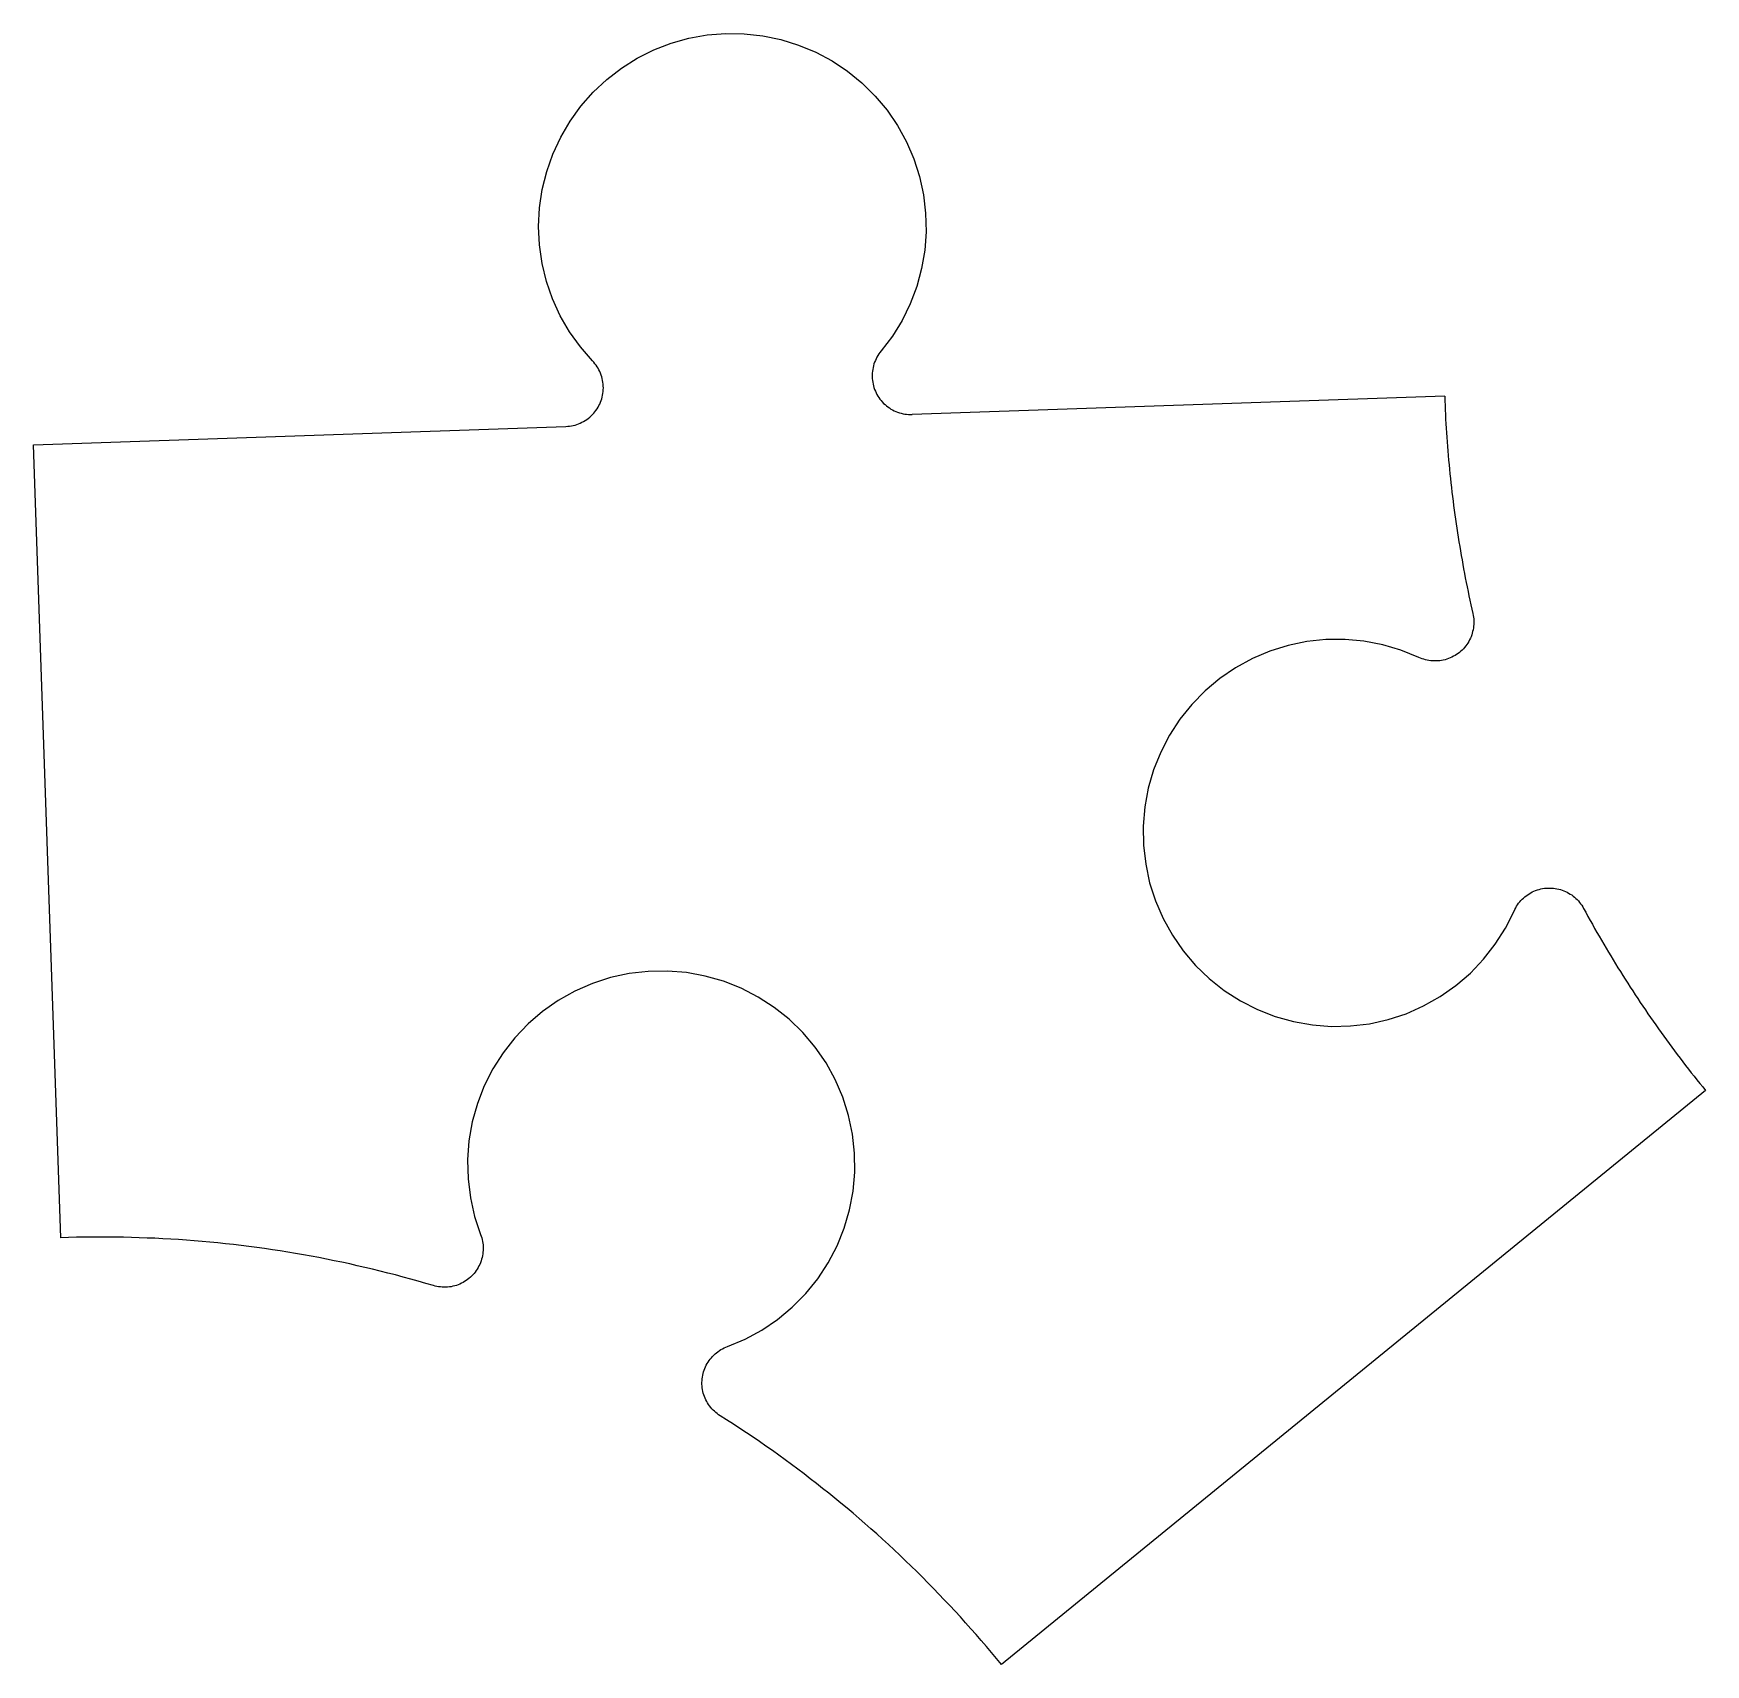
# Model space of a CAD drawing. Header units: metres. Extents: x -82.5 to -65.3, y -59.2 to -42.3.
import ezdxf

# ---------------------------------------------------------------- set-up
doc = ezdxf.new("R2010")
doc.units = ezdxf.units.M

msp = doc.modelspace()

# ---------------------------------------------------------------- linework, layer by layer
at = {"layer": 'Polygon'}
for p, q in [((-76.133, -42.486), (-75.955, -42.417)), ((-75.955, -42.417), (-75.77, -42.365)), ((-75.77, -42.365), (-75.581, -42.331)), ((-75.581, -42.331), (-75.39, -42.315)), ((-75.39, -42.315), (-75.199, -42.318)), ((-75.199, -42.318), (-75.008, -42.339)), ((-75.008, -42.339), (-74.821, -42.378)), ((-74.821, -42.378), (-74.638, -42.435)), ((-74.638, -42.435), (-74.461, -42.509)), ((-76.467, -42.674), (-76.304, -42.572)), ((-76.304, -42.572), (-76.133, -42.486)), ((-74.461, -42.509), (-74.292, -42.6)), ((-74.292, -42.6), (-74.133, -42.706)), ((-76.758, -42.923), (-76.618, -42.791)), ((-76.618, -42.791), (-76.467, -42.674)), ((-74.133, -42.706), (-73.984, -42.827)), ((-76.885, -43.066), (-76.758, -42.923)), ((-73.984, -42.827), (-73.848, -42.962)), ((-73.848, -42.962), (-73.725, -43.109)), ((-76.997, -43.222), (-76.885, -43.066)), ((-73.725, -43.109), (-73.617, -43.267)), ((-77.094, -43.387), (-76.997, -43.222)), ((-73.617, -43.267), (-73.525, -43.435)), ((-77.174, -43.561), (-77.094, -43.387)), ((-73.525, -43.435), (-73.449, -43.611)), ((-77.238, -43.742), (-77.174, -43.561)), ((-73.449, -43.611), (-73.391, -43.794)), ((-77.284, -43.928), (-77.238, -43.742)), ((-73.391, -43.794), (-73.35, -43.981)), ((-77.312, -44.117), (-77.284, -43.928)), ((-73.35, -43.981), (-73.327, -44.171)), ((-77.322, -44.309), (-77.312, -44.117)), ((-73.327, -44.171), (-73.322, -44.363)), ((-77.313, -44.5), (-77.322, -44.309)), ((-73.322, -44.363), (-73.336, -44.554)), ((-77.286, -44.69), (-77.313, -44.5)), ((-77.241, -44.876), (-77.286, -44.69)), ((-73.336, -44.554), (-73.368, -44.743)), ((-77.178, -45.057), (-77.241, -44.876)), ((-73.368, -44.743), (-73.418, -44.928)), ((-77.099, -45.232), (-77.178, -45.057)), ((-73.418, -44.928), (-73.486, -45.107)), ((-73.486, -45.107), (-73.57, -45.279)), ((-77.003, -45.397), (-77.099, -45.232)), ((-76.891, -45.553), (-77.003, -45.397)), ((-73.57, -45.279), (-73.67, -45.443)), ((-76.766, -45.698), (-76.891, -45.553)), ((-73.67, -45.443), (-73.786, -45.595)), ((-76.753, -45.712), (-76.766, -45.698)), ((-76.766, -45.698), (-76.766, -45.698)), ((-76.741, -45.727), (-76.753, -45.712)), ((-76.729, -45.742), (-76.741, -45.727)), ((-76.718, -45.758), (-76.729, -45.742)), ((-73.865, -45.747), (-73.87, -45.766)), ((-73.86, -45.729), (-73.865, -45.747)), ((-73.853, -45.711), (-73.86, -45.729)), ((-73.846, -45.693), (-73.853, -45.711)), ((-73.838, -45.676), (-73.846, -45.693)), ((-73.829, -45.659), (-73.838, -45.676)), ((-73.82, -45.642), (-73.829, -45.659)), ((-73.809, -45.626), (-73.82, -45.642)), ((-73.798, -45.61), (-73.809, -45.626)), ((-73.786, -45.595), (-73.798, -45.61)), ((-73.786, -45.595), (-73.786, -45.595)), ((-76.708, -45.774), (-76.718, -45.758)), ((-76.699, -45.791), (-76.708, -45.774)), ((-76.691, -45.808), (-76.699, -45.791)), ((-76.683, -45.826), (-76.691, -45.808)), ((-76.676, -45.844), (-76.683, -45.826)), ((-76.671, -45.862), (-76.676, -45.844)), ((-76.666, -45.881), (-76.671, -45.862)), ((-76.662, -45.9), (-76.666, -45.881)), ((-76.658, -45.918), (-76.662, -45.9)), ((-76.656, -45.938), (-76.658, -45.918)), ((-73.878, -45.823), (-73.879, -45.842)), ((-73.879, -45.842), (-73.879, -45.861)), ((-73.879, -45.861), (-73.878, -45.88)), ((-73.876, -45.804), (-73.878, -45.823)), ((-73.878, -45.88), (-73.876, -45.899)), ((-73.873, -45.785), (-73.876, -45.804)), ((-73.876, -45.899), (-73.873, -45.918)), ((-73.87, -45.766), (-73.873, -45.785)), ((-73.873, -45.918), (-73.87, -45.937)), ((-76.677, -46.107), (-76.671, -46.089)), ((-76.671, -46.089), (-76.666, -46.071)), ((-76.666, -46.071), (-76.662, -46.052)), ((-76.662, -46.052), (-76.659, -46.033)), ((-76.659, -46.033), (-76.656, -46.014)), ((-76.655, -45.957), (-76.656, -45.938)), ((-76.656, -46.014), (-76.655, -45.995)), ((-76.654, -45.976), (-76.655, -45.957)), ((-76.655, -45.995), (-76.654, -45.976)), ((-73.87, -45.937), (-73.865, -45.956)), ((-73.865, -45.956), (-73.86, -45.974)), ((-73.86, -45.974), (-73.853, -45.992)), ((-73.853, -45.992), (-73.846, -46.01)), ((-73.846, -46.01), (-73.838, -46.027)), ((-73.838, -46.027), (-73.829, -46.045)), ((-73.829, -46.045), (-73.82, -46.061)), ((-73.82, -46.061), (-73.809, -46.077)), ((-73.809, -46.077), (-73.798, -46.093)), ((-73.798, -46.093), (-73.786, -46.108)), ((-67.968, -46.062), (-73.465, -46.252)), ((-67.968, -46.062), (-67.966, -46.11)), ((-76.781, -46.266), (-76.767, -46.253)), ((-76.767, -46.253), (-76.754, -46.239)), ((-76.754, -46.239), (-76.742, -46.224)), ((-76.742, -46.224), (-76.73, -46.209)), ((-76.73, -46.209), (-76.719, -46.193)), ((-76.719, -46.193), (-76.709, -46.177)), ((-76.709, -46.177), (-76.7, -46.16)), ((-76.7, -46.16), (-76.692, -46.143)), ((-76.692, -46.143), (-76.684, -46.125)), ((-76.684, -46.125), (-76.677, -46.107)), ((-73.786, -46.108), (-73.774, -46.122)), ((-73.774, -46.122), (-73.76, -46.136)), ((-73.76, -46.136), (-73.746, -46.149)), ((-73.746, -46.149), (-73.732, -46.162)), ((-73.732, -46.162), (-73.717, -46.173)), ((-73.717, -46.173), (-73.701, -46.184)), ((-73.701, -46.184), (-73.685, -46.195)), ((-73.685, -46.195), (-73.668, -46.204)), ((-73.668, -46.204), (-73.651, -46.213)), ((-73.651, -46.213), (-73.634, -46.221)), ((-73.634, -46.221), (-73.616, -46.228)), ((-73.616, -46.228), (-73.598, -46.234)), ((-73.598, -46.234), (-73.579, -46.239)), ((-73.579, -46.239), (-73.56, -46.243)), ((-73.56, -46.243), (-73.542, -46.247)), ((-73.542, -46.247), (-73.523, -46.249)), ((-73.523, -46.249), (-73.503, -46.251)), ((-73.503, -46.251), (-73.484, -46.252)), ((-73.484, -46.252), (-73.465, -46.252)), ((-67.966, -46.11), (-67.964, -46.157)), ((-67.964, -46.157), (-67.962, -46.204)), ((-67.962, -46.204), (-67.96, -46.251)), ((-67.96, -46.251), (-67.958, -46.298)), ((-82.538, -46.564), (-77.041, -46.374)), ((-77.041, -46.374), (-77.022, -46.373)), ((-77.022, -46.373), (-77.003, -46.371)), ((-77.003, -46.371), (-76.984, -46.368)), ((-76.984, -46.368), (-76.965, -46.365)), ((-76.965, -46.365), (-76.946, -46.36)), ((-76.946, -46.36), (-76.928, -46.354)), ((-76.928, -46.354), (-76.91, -46.348)), ((-76.91, -46.348), (-76.892, -46.34)), ((-76.892, -46.34), (-76.875, -46.332)), ((-76.875, -46.332), (-76.858, -46.323)), ((-76.858, -46.323), (-76.841, -46.313)), ((-76.841, -46.313), (-76.825, -46.303)), ((-76.825, -46.303), (-76.81, -46.291)), ((-76.81, -46.291), (-76.795, -46.279)), ((-76.795, -46.279), (-76.781, -46.266)), ((-67.958, -46.298), (-67.955, -46.346)), ((-67.955, -46.346), (-67.952, -46.393)), ((-67.952, -46.393), (-67.949, -46.44)), ((-82.256, -54.754), (-82.538, -46.564)), ((-67.949, -46.44), (-67.946, -46.487)), ((-67.946, -46.487), (-67.942, -46.534)), ((-67.942, -46.534), (-67.939, -46.581)), ((-67.939, -46.581), (-67.935, -46.628)), ((-67.935, -46.628), (-67.931, -46.676)), ((-67.931, -46.676), (-67.927, -46.723)), ((-67.927, -46.723), (-67.923, -46.77)), ((-67.923, -46.77), (-67.918, -46.817)), ((-67.918, -46.817), (-67.914, -46.864)), ((-67.914, -46.864), (-67.909, -46.911)), ((-67.909, -46.911), (-67.904, -46.958)), ((-67.904, -46.958), (-67.898, -47.005)), ((-67.898, -47.005), (-67.893, -47.052)), ((-67.893, -47.052), (-67.887, -47.099)), ((-67.887, -47.099), (-67.882, -47.145)), ((-67.882, -47.145), (-67.876, -47.192)), ((-67.876, -47.192), (-67.869, -47.239)), ((-67.869, -47.239), (-67.863, -47.286)), ((-67.863, -47.286), (-67.856, -47.333)), ((-67.856, -47.333), (-67.85, -47.38)), ((-67.85, -47.38), (-67.843, -47.426)), ((-67.843, -47.426), (-67.836, -47.473)), ((-67.836, -47.473), (-67.828, -47.52)), ((-67.828, -47.52), (-67.821, -47.566)), ((-67.821, -47.566), (-67.813, -47.613)), ((-67.813, -47.613), (-67.806, -47.66)), ((-67.806, -47.66), (-67.798, -47.706)), ((-67.798, -47.706), (-67.789, -47.753)), ((-67.789, -47.753), (-67.781, -47.799)), ((-67.781, -47.799), (-67.772, -47.846)), ((-67.772, -47.846), (-67.764, -47.892)), ((-67.764, -47.892), (-67.755, -47.939)), ((-67.755, -47.939), (-67.746, -47.985)), ((-67.746, -47.985), (-67.736, -48.031)), ((-67.736, -48.031), (-67.727, -48.078)), ((-67.727, -48.078), (-67.717, -48.124)), ((-67.717, -48.124), (-67.707, -48.17)), ((-67.707, -48.17), (-67.697, -48.216)), ((-67.697, -48.216), (-67.687, -48.262)), ((-67.687, -48.262), (-67.677, -48.308)), ((-67.677, -48.308), (-67.673, -48.327)), ((-67.673, -48.327), (-67.67, -48.345)), ((-67.679, -48.493), (-67.683, -48.511)), ((-67.675, -48.474), (-67.679, -48.493)), ((-67.671, -48.456), (-67.675, -48.474)), ((-67.669, -48.438), (-67.671, -48.456)), ((-67.67, -48.345), (-67.668, -48.363)), ((-67.668, -48.419), (-67.669, -48.438)), ((-67.668, -48.363), (-67.667, -48.382)), ((-67.667, -48.401), (-67.668, -48.419)), ((-67.667, -48.382), (-67.667, -48.401)), ((-69.584, -48.636), (-69.772, -48.695)), ((-69.391, -48.596), (-69.584, -48.636)), ((-69.195, -48.575), (-69.391, -48.596)), ((-68.997, -48.574), (-69.195, -48.575)), ((-68.801, -48.592), (-68.997, -48.574)), ((-68.608, -48.629), (-68.801, -48.592)), ((-68.419, -48.685), (-68.608, -48.629)), ((-67.775, -48.67), (-67.788, -48.684)), ((-67.763, -48.657), (-67.775, -48.67)), ((-67.751, -48.642), (-67.763, -48.657)), ((-67.74, -48.627), (-67.751, -48.642)), ((-67.729, -48.612), (-67.74, -48.627)), ((-67.72, -48.596), (-67.729, -48.612)), ((-67.711, -48.579), (-67.72, -48.596)), ((-67.703, -48.563), (-67.711, -48.579)), ((-67.696, -48.546), (-67.703, -48.563)), ((-67.689, -48.528), (-67.696, -48.546)), ((-67.683, -48.511), (-67.689, -48.528)), ((-69.953, -48.772), (-70.126, -48.867)), ((-69.772, -48.695), (-69.953, -48.772)), ((-68.236, -48.76), (-68.419, -48.685)), ((-68.219, -48.767), (-68.236, -48.76)), ((-68.202, -48.774), (-68.219, -48.767)), ((-68.184, -48.78), (-68.202, -48.774)), ((-68.166, -48.785), (-68.184, -48.78)), ((-68.148, -48.789), (-68.166, -48.785)), ((-68.13, -48.792), (-68.148, -48.789)), ((-68.111, -48.795), (-68.13, -48.792)), ((-68.093, -48.796), (-68.111, -48.795)), ((-68.074, -48.797), (-68.093, -48.796)), ((-68.056, -48.797), (-68.074, -48.797)), ((-68.037, -48.796), (-68.056, -48.797)), ((-68.019, -48.794), (-68.037, -48.796)), ((-68, -48.791), (-68.019, -48.794)), ((-67.982, -48.788), (-68, -48.791)), ((-67.964, -48.784), (-67.982, -48.788)), ((-67.946, -48.778), (-67.964, -48.784)), ((-67.928, -48.772), (-67.946, -48.778)), ((-67.911, -48.765), (-67.928, -48.772)), ((-67.894, -48.758), (-67.911, -48.765)), ((-67.878, -48.749), (-67.894, -48.758)), ((-67.861, -48.74), (-67.878, -48.749)), ((-67.846, -48.73), (-67.861, -48.74)), ((-67.83, -48.72), (-67.846, -48.73)), ((-67.816, -48.708), (-67.83, -48.72)), ((-67.802, -48.696), (-67.816, -48.708)), ((-67.788, -48.684), (-67.802, -48.696)), ((-70.289, -48.978), (-70.44, -49.104)), ((-70.126, -48.867), (-70.289, -48.978)), ((-70.44, -49.104), (-70.578, -49.245)), ((-70.578, -49.245), (-70.701, -49.399)), ((-70.701, -49.399), (-70.809, -49.564)), ((-70.809, -49.564), (-70.9, -49.739)), ((-70.9, -49.739), (-70.973, -49.922)), ((-70.973, -49.922), (-71.028, -50.112)), ((-71.028, -50.112), (-71.063, -50.305)), ((-71.063, -50.305), (-71.08, -50.502)), ((-71.08, -50.502), (-71.077, -50.699)), ((-71.077, -50.699), (-71.055, -50.895)), ((-71.055, -50.895), (-71.014, -51.088)), ((-71.014, -51.088), (-70.954, -51.275)), ((-67.193, -51.286), (-67.181, -51.272)), ((-67.181, -51.272), (-67.168, -51.258)), ((-67.168, -51.258), (-67.155, -51.246)), ((-67.155, -51.246), (-67.141, -51.233)), ((-67.141, -51.233), (-67.126, -51.222)), ((-67.126, -51.222), (-67.111, -51.211)), ((-67.111, -51.211), (-67.095, -51.201)), ((-67.095, -51.201), (-67.079, -51.192)), ((-67.079, -51.192), (-67.063, -51.183)), ((-67.063, -51.183), (-67.046, -51.175)), ((-67.046, -51.175), (-67.029, -51.168)), ((-67.029, -51.168), (-67.011, -51.162)), ((-67.011, -51.162), (-66.993, -51.157)), ((-66.993, -51.157), (-66.975, -51.152)), ((-66.975, -51.152), (-66.957, -51.148)), ((-66.957, -51.148), (-66.939, -51.145)), ((-66.939, -51.145), (-66.92, -51.143)), ((-66.92, -51.143), (-66.902, -51.142)), ((-66.902, -51.142), (-66.883, -51.142)), ((-66.883, -51.142), (-66.865, -51.142)), ((-66.865, -51.142), (-66.846, -51.144)), ((-66.846, -51.144), (-66.828, -51.146)), ((-66.828, -51.146), (-66.809, -51.149)), ((-66.809, -51.149), (-66.791, -51.153)), ((-66.791, -51.153), (-66.773, -51.158)), ((-66.773, -51.158), (-66.755, -51.164)), ((-66.755, -51.164), (-66.738, -51.17)), ((-66.738, -51.17), (-66.721, -51.177)), ((-66.721, -51.177), (-66.704, -51.186)), ((-66.704, -51.186), (-66.688, -51.194)), ((-66.688, -51.194), (-66.672, -51.204)), ((-66.672, -51.204), (-66.656, -51.214)), ((-66.656, -51.214), (-66.641, -51.225)), ((-66.641, -51.225), (-66.627, -51.237)), ((-66.627, -51.237), (-66.613, -51.249)), ((-66.613, -51.249), (-66.6, -51.262)), ((-66.6, -51.262), (-66.587, -51.276)), ((-70.954, -51.275), (-70.875, -51.456)), ((-67.34, -51.556), (-67.252, -51.38)), ((-67.252, -51.38), (-67.244, -51.363)), ((-67.244, -51.363), (-67.235, -51.347)), ((-67.235, -51.347), (-67.226, -51.331)), ((-67.226, -51.331), (-67.216, -51.315)), ((-67.216, -51.315), (-67.205, -51.3)), ((-67.205, -51.3), (-67.193, -51.286)), ((-66.587, -51.276), (-66.575, -51.29)), ((-66.575, -51.29), (-66.564, -51.305)), ((-66.564, -51.305), (-66.553, -51.32)), ((-66.553, -51.32), (-66.543, -51.336)), ((-66.543, -51.336), (-66.534, -51.352)), ((-66.534, -51.352), (-66.511, -51.393)), ((-66.511, -51.393), (-66.489, -51.435)), ((-66.489, -51.435), (-66.466, -51.476)), ((-70.875, -51.456), (-70.779, -51.629)), ((-67.446, -51.723), (-67.34, -51.556)), ((-66.466, -51.476), (-66.443, -51.517)), ((-66.443, -51.517), (-66.42, -51.559)), ((-66.42, -51.559), (-66.396, -51.6)), ((-66.396, -51.6), (-66.373, -51.641)), ((-70.779, -51.629), (-70.667, -51.791)), ((-67.567, -51.878), (-67.446, -51.723)), ((-66.373, -51.641), (-66.349, -51.682)), ((-66.349, -51.682), (-66.325, -51.722)), ((-66.325, -51.722), (-66.301, -51.763)), ((-66.301, -51.763), (-66.277, -51.804)), ((-70.667, -51.791), (-70.54, -51.941)), ((-70.54, -51.941), (-70.398, -52.078)), ((-67.703, -52.021), (-67.567, -51.878)), ((-66.277, -51.804), (-66.253, -51.844)), ((-66.253, -51.844), (-66.228, -51.885)), ((-66.228, -51.885), (-66.204, -51.925)), ((-66.204, -51.925), (-66.179, -51.965)), ((-76.766, -52.129), (-76.947, -52.208)), ((-76.579, -52.068), (-76.766, -52.129)), ((-76.386, -52.026), (-76.579, -52.068)), ((-76.19, -52.003), (-76.386, -52.026)), ((-75.993, -52), (-76.19, -52.003)), ((-75.797, -52.016), (-75.993, -52)), ((-75.603, -52.051), (-75.797, -52.016)), ((-75.413, -52.105), (-75.603, -52.051)), ((-75.23, -52.178), (-75.413, -52.105)), ((-70.398, -52.078), (-70.243, -52.2)), ((-67.852, -52.15), (-67.703, -52.021)), ((-66.179, -51.965), (-66.154, -52.005)), ((-66.154, -52.005), (-66.129, -52.045)), ((-66.129, -52.045), (-66.104, -52.085)), ((-66.104, -52.085), (-66.078, -52.125)), ((-66.078, -52.125), (-66.053, -52.165)), ((-77.119, -52.304), (-77.281, -52.417)), ((-76.947, -52.208), (-77.119, -52.304)), ((-75.055, -52.268), (-75.23, -52.178)), ((-74.889, -52.375), (-75.055, -52.268)), ((-70.243, -52.2), (-70.077, -52.306)), ((-70.077, -52.306), (-69.902, -52.396)), ((-68.185, -52.36), (-68.013, -52.263)), ((-68.013, -52.263), (-67.852, -52.15)), ((-66.053, -52.165), (-66.027, -52.204)), ((-66.027, -52.204), (-66.001, -52.244)), ((-66.001, -52.244), (-65.975, -52.283)), ((-65.975, -52.283), (-65.949, -52.323)), ((-77.281, -52.417), (-77.43, -52.545)), ((-74.735, -52.498), (-74.889, -52.375)), ((-69.902, -52.396), (-69.718, -52.468)), ((-69.718, -52.468), (-69.528, -52.521)), ((-68.553, -52.501), (-68.365, -52.44)), ((-68.365, -52.44), (-68.185, -52.36)), ((-65.949, -52.323), (-65.922, -52.362)), ((-65.922, -52.362), (-65.896, -52.401)), ((-65.896, -52.401), (-65.869, -52.44)), ((-65.869, -52.44), (-65.842, -52.479)), ((-65.842, -52.479), (-65.815, -52.518)), ((-77.43, -52.545), (-77.567, -52.688)), ((-74.594, -52.635), (-74.735, -52.498)), ((-74.467, -52.786), (-74.594, -52.635)), ((-69.528, -52.521), (-69.334, -52.556)), ((-69.334, -52.556), (-69.138, -52.571)), ((-69.138, -52.571), (-68.941, -52.567)), ((-68.941, -52.567), (-68.745, -52.544)), ((-68.745, -52.544), (-68.553, -52.501)), ((-65.815, -52.518), (-65.788, -52.556)), ((-65.788, -52.556), (-65.761, -52.595)), ((-65.761, -52.595), (-65.734, -52.634)), ((-65.734, -52.634), (-65.706, -52.672)), ((-77.567, -52.688), (-77.689, -52.843)), ((-74.355, -52.948), (-74.467, -52.786)), ((-65.706, -52.672), (-65.678, -52.71)), ((-65.678, -52.71), (-65.65, -52.748)), ((-65.65, -52.748), (-65.622, -52.786)), ((-65.622, -52.786), (-65.594, -52.824)), ((-65.594, -52.824), (-65.566, -52.862)), ((-77.689, -52.843), (-77.794, -53.009)), ((-74.26, -53.121), (-74.355, -52.948)), ((-65.566, -52.862), (-65.537, -52.9)), ((-65.537, -52.9), (-65.509, -52.937)), ((-65.509, -52.937), (-65.48, -52.975)), ((-65.48, -52.975), (-65.451, -53.012)), ((-77.794, -53.009), (-77.883, -53.185)), ((-74.182, -53.302), (-74.26, -53.121)), ((-65.451, -53.012), (-65.422, -53.05)), ((-65.422, -53.05), (-65.393, -53.087)), ((-65.393, -53.087), (-65.364, -53.124)), ((-65.364, -53.124), (-65.334, -53.161)), ((-65.334, -53.161), (-65.304, -53.197)), ((-77.883, -53.185), (-77.955, -53.368)), ((-74.123, -53.49), (-74.182, -53.302)), ((-65.275, -53.234), (-72.544, -59.163)), ((-65.304, -53.197), (-65.275, -53.234)), ((-77.955, -53.368), (-78.008, -53.558)), ((-74.082, -53.683), (-74.123, -53.49)), ((-78.008, -53.558), (-78.042, -53.753)), ((-74.06, -53.879), (-74.082, -53.683)), ((-78.042, -53.753), (-78.056, -53.949)), ((-78.056, -53.949), (-78.051, -54.146)), ((-74.058, -54.076), (-74.06, -53.879)), ((-78.051, -54.146), (-78.027, -54.342)), ((-74.076, -54.272), (-74.058, -54.076)), ((-78.027, -54.342), (-77.984, -54.534)), ((-74.112, -54.466), (-74.076, -54.272)), ((-77.984, -54.534), (-77.922, -54.721)), ((-74.168, -54.655), (-74.112, -54.466)), ((-77.922, -54.721), (-77.915, -54.739)), ((-74.241, -54.838), (-74.168, -54.655)), ((-82.175, -54.752), (-82.256, -54.754)), ((-82.094, -54.75), (-82.175, -54.752)), ((-82.013, -54.748), (-82.094, -54.75)), ((-81.932, -54.747), (-82.013, -54.748)), ((-81.85, -54.747), (-81.932, -54.747)), ((-81.769, -54.747), (-81.85, -54.747)), ((-81.688, -54.748), (-81.769, -54.747)), ((-81.607, -54.749), (-81.688, -54.748)), ((-81.526, -54.751), (-81.607, -54.749)), ((-81.445, -54.754), (-81.526, -54.751)), ((-81.364, -54.757), (-81.445, -54.754)), ((-81.283, -54.76), (-81.364, -54.757)), ((-81.202, -54.764), (-81.283, -54.76)), ((-81.12, -54.769), (-81.202, -54.764)), ((-81.039, -54.774), (-81.12, -54.769)), ((-80.959, -54.78), (-81.039, -54.774)), ((-80.878, -54.786), (-80.959, -54.78)), ((-80.797, -54.793), (-80.878, -54.786)), ((-80.716, -54.8), (-80.797, -54.793)), ((-80.635, -54.808), (-80.716, -54.8)), ((-80.554, -54.816), (-80.635, -54.808)), ((-80.474, -54.825), (-80.554, -54.816)), ((-80.393, -54.835), (-80.474, -54.825)), ((-80.313, -54.845), (-80.393, -54.835)), ((-80.232, -54.856), (-80.313, -54.845)), ((-80.152, -54.867), (-80.232, -54.856)), ((-80.071, -54.879), (-80.152, -54.867)), ((-79.991, -54.891), (-80.071, -54.879)), ((-79.911, -54.904), (-79.991, -54.891)), ((-77.915, -54.739), (-77.91, -54.756)), ((-77.91, -54.756), (-77.905, -54.774)), ((-77.905, -54.774), (-77.902, -54.793)), ((-77.902, -54.793), (-77.899, -54.811)), ((-77.899, -54.811), (-77.896, -54.829)), ((-77.895, -54.885), (-77.897, -54.904)), ((-77.896, -54.829), (-77.895, -54.848)), ((-77.895, -54.848), (-77.895, -54.867)), ((-77.895, -54.867), (-77.895, -54.885)), ((-74.333, -55.013), (-74.241, -54.838)), ((-79.831, -54.917), (-79.911, -54.904)), ((-79.751, -54.931), (-79.831, -54.917)), ((-79.671, -54.945), (-79.751, -54.931)), ((-79.591, -54.96), (-79.671, -54.945)), ((-79.512, -54.976), (-79.591, -54.96)), ((-79.432, -54.992), (-79.512, -54.976)), ((-79.353, -55.008), (-79.432, -54.992)), ((-79.273, -55.025), (-79.353, -55.008)), ((-79.194, -55.043), (-79.273, -55.025)), ((-79.115, -55.061), (-79.194, -55.043)), ((-79.036, -55.08), (-79.115, -55.061)), ((-77.946, -55.062), (-77.956, -55.078)), ((-77.938, -55.046), (-77.946, -55.062)), ((-77.93, -55.029), (-77.938, -55.046)), ((-77.922, -55.012), (-77.93, -55.029)), ((-77.916, -54.994), (-77.922, -55.012)), ((-77.911, -54.977), (-77.916, -54.994)), ((-77.906, -54.959), (-77.911, -54.977)), ((-77.902, -54.94), (-77.906, -54.959)), ((-77.899, -54.922), (-77.902, -54.94)), ((-77.897, -54.904), (-77.899, -54.922)), ((-74.441, -55.177), (-74.333, -55.013)), ((-78.957, -55.099), (-79.036, -55.08)), ((-78.879, -55.119), (-78.957, -55.099)), ((-78.8, -55.139), (-78.879, -55.119)), ((-78.722, -55.16), (-78.8, -55.139)), ((-78.643, -55.182), (-78.722, -55.16)), ((-78.565, -55.204), (-78.643, -55.182)), ((-78.487, -55.226), (-78.565, -55.204)), ((-78.409, -55.249), (-78.487, -55.226)), ((-78.154, -55.24), (-78.171, -55.246)), ((-78.137, -55.233), (-78.154, -55.24)), ((-78.12, -55.225), (-78.137, -55.233)), ((-78.103, -55.217), (-78.12, -55.225)), ((-78.087, -55.207), (-78.103, -55.217)), ((-78.071, -55.197), (-78.087, -55.207)), ((-78.056, -55.187), (-78.071, -55.197)), ((-78.042, -55.175), (-78.056, -55.187)), ((-78.027, -55.163), (-78.042, -55.175)), ((-78.014, -55.15), (-78.027, -55.163)), ((-78.001, -55.137), (-78.014, -55.15)), ((-77.989, -55.123), (-78.001, -55.137)), ((-77.977, -55.109), (-77.989, -55.123)), ((-77.966, -55.094), (-77.977, -55.109)), ((-77.956, -55.078), (-77.966, -55.094)), ((-74.565, -55.331), (-74.441, -55.177)), ((-78.391, -55.254), (-78.409, -55.249)), ((-78.373, -55.258), (-78.391, -55.254)), ((-78.355, -55.261), (-78.373, -55.258)), ((-78.336, -55.263), (-78.355, -55.261)), ((-78.318, -55.265), (-78.336, -55.263)), ((-78.299, -55.266), (-78.318, -55.265)), ((-78.281, -55.265), (-78.299, -55.266)), ((-78.262, -55.264), (-78.281, -55.265)), ((-78.244, -55.262), (-78.262, -55.264)), ((-78.225, -55.26), (-78.244, -55.262)), ((-78.207, -55.256), (-78.225, -55.26)), ((-78.189, -55.251), (-78.207, -55.256)), ((-78.171, -55.246), (-78.189, -55.251)), ((-74.703, -55.471), (-74.565, -55.331)), ((-74.855, -55.597), (-74.703, -55.471)), ((-75.191, -55.802), (-75.018, -55.708)), ((-75.018, -55.708), (-74.855, -55.597)), ((-75.486, -55.942), (-75.471, -55.931)), ((-75.471, -55.931), (-75.456, -55.92)), ((-75.456, -55.92), (-75.44, -55.91)), ((-75.44, -55.91), (-75.424, -55.901)), ((-75.424, -55.901), (-75.407, -55.893)), ((-75.407, -55.893), (-75.39, -55.885)), ((-75.39, -55.885), (-75.373, -55.878)), ((-75.373, -55.878), (-75.191, -55.802)), ((-75.613, -56.121), (-75.607, -56.104)), ((-75.607, -56.104), (-75.599, -56.087)), ((-75.599, -56.087), (-75.591, -56.07)), ((-75.591, -56.07), (-75.582, -56.054)), ((-75.582, -56.054), (-75.572, -56.038)), ((-75.572, -56.038), (-75.562, -56.023)), ((-75.562, -56.023), (-75.551, -56.008)), ((-75.551, -56.008), (-75.539, -55.993)), ((-75.539, -55.993), (-75.527, -55.98)), ((-75.527, -55.98), (-75.514, -55.966)), ((-75.514, -55.966), (-75.5, -55.954)), ((-75.5, -55.954), (-75.486, -55.942)), ((-75.636, -56.249), (-75.635, -56.23)), ((-75.636, -56.267), (-75.636, -56.249)), ((-75.635, -56.286), (-75.636, -56.267)), ((-75.635, -56.23), (-75.634, -56.212)), ((-75.634, -56.212), (-75.631, -56.193)), ((-75.631, -56.193), (-75.628, -56.175)), ((-75.628, -56.175), (-75.624, -56.157)), ((-75.624, -56.157), (-75.619, -56.139)), ((-75.619, -56.139), (-75.613, -56.121)), ((-75.633, -56.304), (-75.635, -56.286)), ((-75.63, -56.323), (-75.633, -56.304)), ((-75.626, -56.341), (-75.63, -56.323)), ((-75.622, -56.359), (-75.626, -56.341)), ((-75.617, -56.377), (-75.622, -56.359)), ((-75.611, -56.394), (-75.617, -56.377)), ((-75.604, -56.412), (-75.611, -56.394)), ((-75.596, -56.429), (-75.604, -56.412)), ((-75.587, -56.445), (-75.596, -56.429)), ((-75.578, -56.461), (-75.587, -56.445)), ((-75.568, -56.477), (-75.578, -56.461)), ((-75.557, -56.492), (-75.568, -56.477)), ((-75.546, -56.507), (-75.557, -56.492)), ((-75.534, -56.521), (-75.546, -56.507)), ((-75.521, -56.535), (-75.534, -56.521)), ((-75.508, -56.547), (-75.521, -56.535)), ((-75.494, -56.56), (-75.508, -56.547)), ((-75.48, -56.571), (-75.494, -56.56)), ((-75.465, -56.582), (-75.48, -56.571)), ((-75.449, -56.593), (-75.465, -56.582)), ((-75.381, -56.636), (-75.449, -56.593)), ((-75.312, -56.68), (-75.381, -56.636)), ((-75.244, -56.725), (-75.312, -56.68)), ((-75.177, -56.769), (-75.244, -56.725)), ((-75.109, -56.815), (-75.177, -56.769)), ((-75.042, -56.86), (-75.109, -56.815)), ((-74.976, -56.907), (-75.042, -56.86)), ((-74.909, -56.953), (-74.976, -56.907)), ((-74.843, -57.001), (-74.909, -56.953)), ((-74.777, -57.048), (-74.843, -57.001)), ((-74.712, -57.096), (-74.777, -57.048)), ((-74.647, -57.145), (-74.712, -57.096)), ((-74.582, -57.193), (-74.647, -57.145)), ((-74.518, -57.243), (-74.582, -57.193)), ((-74.454, -57.293), (-74.518, -57.243)), ((-74.39, -57.343), (-74.454, -57.293)), ((-74.326, -57.393), (-74.39, -57.343)), ((-74.263, -57.444), (-74.326, -57.393)), ((-74.201, -57.496), (-74.263, -57.444)), ((-74.138, -57.548), (-74.201, -57.496)), ((-74.076, -57.6), (-74.138, -57.548)), ((-74.014, -57.653), (-74.076, -57.6)), ((-73.953, -57.706), (-74.014, -57.653)), ((-73.892, -57.76), (-73.953, -57.706)), ((-73.832, -57.814), (-73.892, -57.76)), ((-73.771, -57.868), (-73.832, -57.814)), ((-73.711, -57.923), (-73.771, -57.868)), ((-73.652, -57.978), (-73.711, -57.923)), ((-73.593, -58.034), (-73.652, -57.978)), ((-73.534, -58.09), (-73.593, -58.034)), ((-73.476, -58.146), (-73.534, -58.09)), ((-73.418, -58.203), (-73.476, -58.146)), ((-73.36, -58.26), (-73.418, -58.203)), ((-73.303, -58.318), (-73.36, -58.26)), ((-73.246, -58.376), (-73.303, -58.318)), ((-73.19, -58.434), (-73.246, -58.376)), ((-73.134, -58.493), (-73.19, -58.434)), ((-73.078, -58.552), (-73.134, -58.493)), ((-73.023, -58.611), (-73.078, -58.552)), ((-72.968, -58.671), (-73.023, -58.611)), ((-72.914, -58.731), (-72.968, -58.671)), ((-72.86, -58.792), (-72.914, -58.731)), ((-72.806, -58.853), (-72.86, -58.792)), ((-72.753, -58.914), (-72.806, -58.853)), ((-72.7, -58.976), (-72.753, -58.914)), ((-72.648, -59.038), (-72.7, -58.976)), ((-72.596, -59.1), (-72.648, -59.038)), ((-72.544, -59.163), (-72.596, -59.1))]:
    msp.add_line(p, q, dxfattribs=at)

doc.saveas('drawing.dxf')
